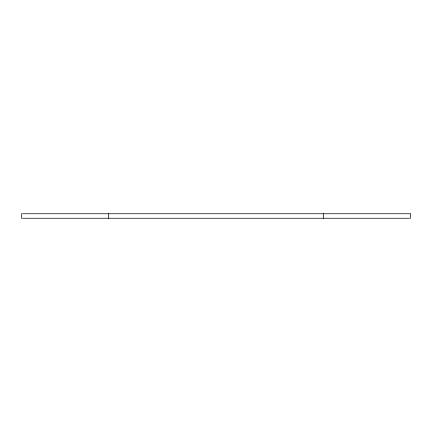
<?xml version="1.0" encoding="UTF-8"?>
<svg xmlns="http://www.w3.org/2000/svg" width="432" height="432" viewBox="0 0 432 432"><rect width="100%" height="100%" fill="white"/><g stroke="black" fill="none" stroke-linecap="round" stroke-linejoin="round"><path stroke-width="0.65" d="M323.665 213.759L323.665 218.241M108.335 213.759L108.335 218.241M410.4 213.759L21.6 213.759L21.6 218.241L410.4 218.241L410.4 213.759"/></g></svg>
